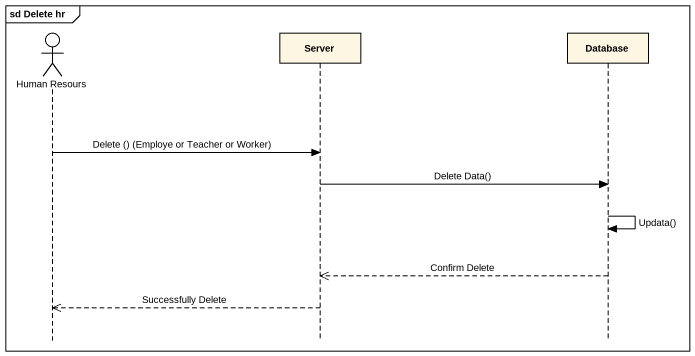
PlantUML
@startuml
mainframe sd Delete hr
hide footbox
actor "Human Resours" as Human_Resours
participant Server
participant "Database" as Database_

Human_Resours -> Server : Delete () (Employe or Teacher or Worker)
Server -> Database_ : Delete Data()
Database_ -> Database_ : Updata()
Database_ -->> Server : Confirm Delete
Server -->> Human_Resours : Successfully Delete
@enduml
